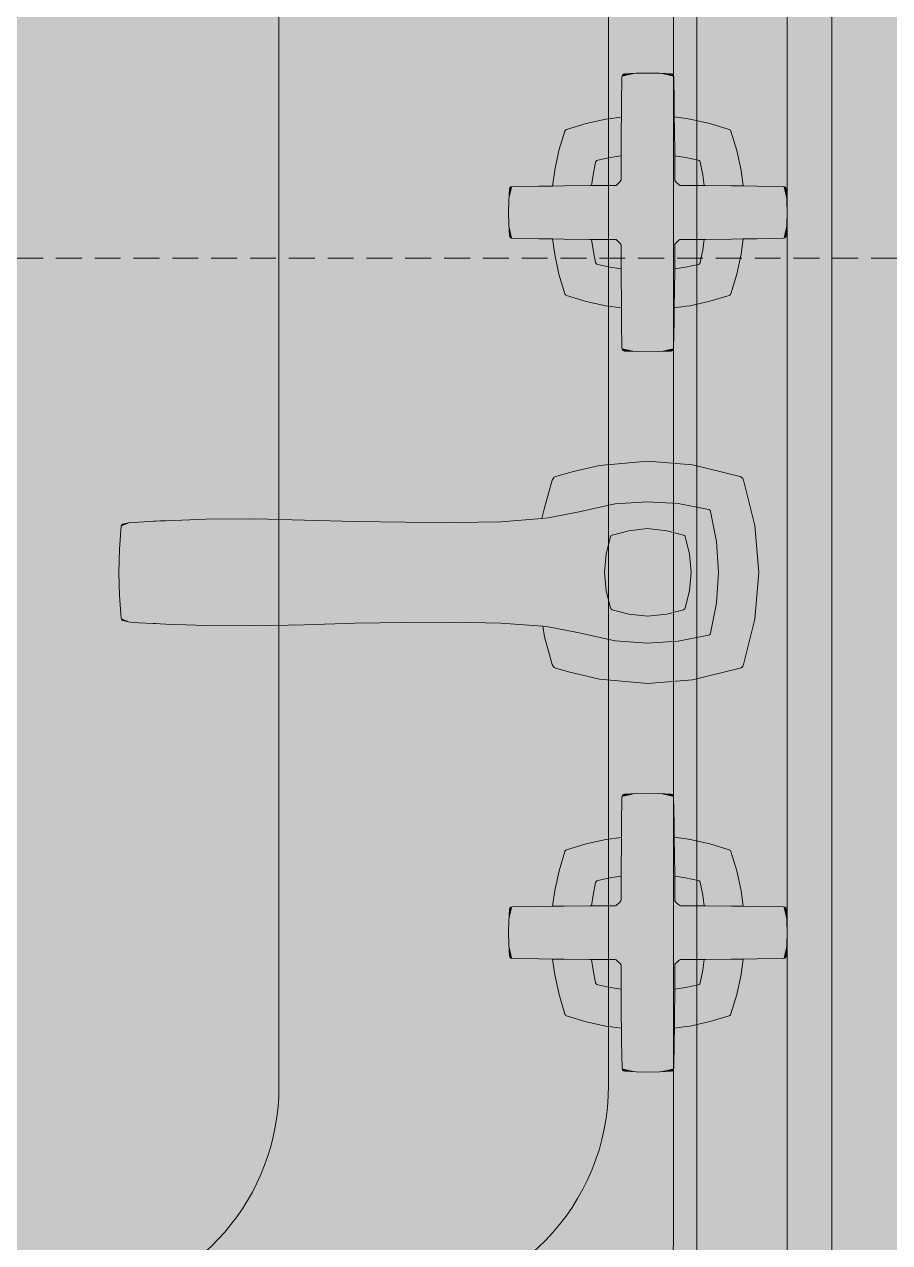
# Model space of a CAD drawing. Header units: inches. Extents: x 99 to 12024, y -5408 to 2559.
# Drawn here: x 9049.63 to 9059.26, y -5059.28 to -5045.72 of the extents above; entities that cross this region are included whole.
import ezdxf

# ---------------------------------------------------------------- set-up
doc = ezdxf.new("R2010")
doc.units = ezdxf.units.IN
doc.header["$LTSCALE"] = 96
doc.header["$MEASUREMENT"] = 0
doc.linetypes.add('Dash', pattern=[0.225, 0.15, -0.075])
doc.linetypes.add('Dot', pattern=[0.15, 0.075, -0.075])
for name, color, linetype, lineweight, true_color in [('Cabinets_  Base', 7, 'Dot', 5, 0xd4b6b5), ('Cabinets_ Countertops', 7, 'Continuous', 5, 0x804040), ('CAD_  Default', 7, 'Continuous', 18, 0x000000)]:
    doc.layers.add(name, color=color, linetype=linetype, lineweight=lineweight, true_color=true_color)
for name, color, linetype, lineweight in [('Doors', 5, 'Continuous', 5), ('Fixtures_ Interior', 231, 'Continuous', 0), ('Walls_  Normal', 6, 'Continuous', 13)]:
    doc.layers.add(name, color=color, linetype=linetype, lineweight=lineweight)

# ---------------------------------------------------------------- blocks, each defined once
blk = doc.blocks.new('K-19022-3  Park Falls Utility Sink CAD BLOCK')
at = {"layer": 'Fixtures_ Interior', "color": 17, "lineweight": 0, "true_color": 0x804040, "transparency": 33554687}
blk.add_lwpolyline([(-10.495, 2.554), (-10.493, 18.86), (-10.514, 19.551), (-10.488, 20.237), (-10.357, 20.906), (-10.206, 21.197), (-9.999, 21.454), (-9.734, 21.675), (-9.429, 21.841), (-9.113, 21.943), (-8.701, 21.986), (-8.106, 21.982), (8.106, 21.982)], dxfattribs=at)
blk.add_lwpolyline([(6.38, 21, -0.498732), (8.787, 18.594), (8.787, 3.748, -0.472781), (6.417, 1.378), (-6.319, 1.378, -0.363053), (-8.688, 3.748), (-8.688, 18.594, -0.407539), (-6.213, 21)], format="xyb", close=True, dxfattribs=at)
blk.add_lwpolyline([(-8.679, 15.211, -0.374246), (-6.228, 17.333), (6.365, 17.333, -0.437782), (8.789, 15.351)], format="xyb", dxfattribs=at)
at = {"layer": 'Fixtures_ Interior', "color": 7, "lineweight": 0, "true_color": 0xffffff, "transparency": 33554687}
for points in [[(-10.493, 18.86), (-8.106, 21.982), (-10.493, 18.86), (10.493, 18.86)], [(-8.106, 21.982), (8.106, 21.982), (-8.106, 21.982), (10.493, 18.86)], [(-10.493, 18.86), (10.493, 18.86), (-10.493, 18.86), (-10.495, 2.554)], [(-10.495, 2.554), (10.493, 18.86), (-10.495, 2.554), (8.106, 0.004)]]:
    blk.add_solid(points, dxfattribs=at)
blk = doc.blocks.new('K-16232-3  Margaux Widespread Bathroom Sink Faucet')
at = {"layer": 'Fixtures_ Interior', "color": 17, "lineweight": 0, "true_color": 0x804040, "transparency": 33554687}
for points in [[(-2.489, 6.167), (-2.474, 6.163), (-2.464, 6.153), (-2.459, 6.138), (-2.453, 6.009), (-2.45, 5.88), (-2.453, 5.752), (-2.459, 5.622), (-2.464, 5.608), (-2.474, 5.598), (-2.489, 5.593), (-2.785, 5.589), (-2.94, 5.586), (-2.962, 5.413), (-3.01, 5.193), (-3.077, 4.978), (-3.081, 4.97), (-3.087, 4.964), (-3.095, 4.959), (-3.312, 4.893), (-3.531, 4.845), (-3.703, 4.822), (-3.706, 4.668), (-3.71, 4.372), (-3.715, 4.357), (-3.725, 4.347), (-3.739, 4.342), (-3.869, 4.336), (-3.997, 4.333), (-4.126, 4.336), (-4.255, 4.342), (-4.27, 4.347), (-4.28, 4.357), (-4.284, 4.372), (-4.289, 4.668), (-4.291, 4.822), (-4.465, 4.845), (-4.684, 4.893), (-4.901, 4.959), (-4.909, 4.964), (-4.915, 4.97), (-4.919, 4.978), (-4.986, 5.193), (-5.034, 5.413), (-5.056, 5.587), (-5.21, 5.589), (-5.506, 5.594), (-5.521, 5.598), (-5.531, 5.608), (-5.536, 5.623), (-5.542, 5.752), (-5.545, 5.881), (-5.542, 6.009), (-5.536, 6.139), (-5.531, 6.153), (-5.521, 6.163), (-5.506, 6.168), (-5.21, 6.172), (-5.057, 6.175), (-5.039, 6.305), (-5.034, 6.349), (-4.985, 6.569), (-4.919, 6.784), (-4.915, 6.792), (-4.909, 6.799), (-4.9, 6.803), (-4.684, 6.869), (-4.463, 6.917), (-4.292, 6.94), (-4.289, 7.093), (-4.285, 7.389), (-4.28, 7.404), (-4.27, 7.414), (-4.256, 7.419), (-4.126, 7.425), (-3.998, 7.428), (-3.869, 7.425), (-3.74, 7.419), (-3.725, 7.414), (-3.715, 7.404), (-3.711, 7.389), (-3.706, 7.093), (-3.704, 6.94), (-3.533, 6.917), (-3.312, 6.869), (-3.095, 6.803), (-3.087, 6.799), (-3.081, 6.792), (-3.077, 6.784), (-3.011, 6.569), (-2.962, 6.349), (-2.957, 6.305), (-2.939, 6.174), (-2.785, 6.172)], [(2.939, 6.174), (2.957, 6.305), (2.962, 6.349), (3.011, 6.569), (3.077, 6.784), (3.081, 6.792), (3.087, 6.798), (3.095, 6.803), (3.312, 6.869), (3.533, 6.917), (3.704, 6.939), (3.706, 7.092), (3.711, 7.389), (3.715, 7.403), (3.725, 7.413), (3.74, 7.418), (3.869, 7.425), (3.998, 7.427), (4.126, 7.425), (4.256, 7.418), (4.27, 7.413), (4.28, 7.403), (4.285, 7.389), (4.289, 7.092), (4.292, 6.94), (4.463, 6.917), (4.684, 6.869), (4.9, 6.803), (4.909, 6.798), (4.915, 6.792), (4.919, 6.784), (4.985, 6.569), (5.034, 6.349), (5.039, 6.305), (5.057, 6.174), (5.21, 6.172), (5.506, 6.168), (5.521, 6.163), (5.531, 6.153), (5.536, 6.138), (5.542, 6.009), (5.545, 5.881), (5.542, 5.752), (5.536, 5.623), (5.531, 5.608), (5.521, 5.598), (5.506, 5.593), (5.21, 5.589), (5.056, 5.587), (5.034, 5.413), (4.986, 5.193), (4.919, 4.978), (4.915, 4.97), (4.909, 4.964), (4.901, 4.959), (4.684, 4.892), (4.465, 4.845), (4.291, 4.822), (4.289, 4.668), (4.284, 4.372), (4.28, 4.357), (4.27, 4.347), (4.255, 4.342), (4.126, 4.335), (3.997, 4.333), (3.869, 4.335), (3.739, 4.342), (3.725, 4.347), (3.715, 4.357), (3.71, 4.372), (3.706, 4.668), (3.703, 4.822), (3.531, 4.845), (3.312, 4.892), (3.095, 4.959), (3.087, 4.964), (3.081, 4.97), (3.077, 4.978), (3.01, 5.193), (2.962, 5.413), (2.94, 5.586), (2.785, 5.589), (2.489, 5.593), (2.474, 5.598), (2.464, 5.607), (2.459, 5.622), (2.453, 5.751), (2.45, 5.88), (2.453, 6.009), (2.459, 6.138), (2.464, 6.153), (2.474, 6.163), (2.489, 6.167), (2.785, 6.172)], [(-0.713, 4.732), (-1.022, 4.817), (-1.053, 4.839), (-1.062, 4.857), (-1.103, 4.999), (-1.183, 5.343), (-1.23, 5.881), (-1.19, 6.376), (-1.061, 6.906), (-1.052, 6.923), (-1.04, 6.935), (-1.022, 6.945), (-0.519, 7.07), (0.002, 7.113), (0.523, 7.07), (1.027, 6.945), (1.045, 6.935), (1.057, 6.923), (1.066, 6.906), (1.195, 6.376), (1.235, 5.881), (1.188, 5.343), (1.124, 5.067), (1.108, 4.999), (1.067, 4.857), (1.058, 4.839), (1.049, 4.83), (1.027, 4.817), (0.718, 4.732), (0.6, 4.703), (0.565, 4.248), (0.555, 3.74), (0.559, 3.184), (0.568, 2.623), (0.583, 2.066), (0.598, 1.521), (0.593, 0.969), (0.576, 0.525), (0.574, 0.459), (0.571, 0.409), (0.57, 0.387), (0.568, 0.341), (0.561, 0.224), (0.554, 0.126), (0.542, 0.057), (0.537, 0.043), (0.528, 0.033), (0.514, 0.028), (0.26, 0.007), (0.002, 0), (-0.255, 0.007), (-0.509, 0.028), (-0.523, 0.033), (-0.532, 0.043), (-0.537, 0.057), (-0.549, 0.126), (-0.558, 0.224), (-0.565, 0.383), (-0.566, 0.409), (-0.569, 0.459), (-0.572, 0.525), (-0.588, 0.969), (-0.592, 1.521), (-0.579, 2.066), (-0.563, 2.623), (-0.554, 3.184), (-0.551, 3.74), (-0.56, 4.248), (-0.596, 4.715)], [(0.417, 6.276), (0.465, 6.093), (0.488, 5.874), (0.465, 5.668), (0.417, 5.485), (0.413, 5.477), (0.406, 5.47), (0.397, 5.466), (0.208, 5.417), (0.002, 5.399), (-0.203, 5.417), (-0.393, 5.466), (-0.401, 5.47), (-0.406, 5.475), (-0.413, 5.485), (-0.461, 5.668), (-0.484, 5.876), (-0.461, 6.093), (-0.413, 6.276), (-0.407, 6.286), (-0.401, 6.291), (-0.393, 6.296), (-0.203, 6.345), (0.002, 6.363), (0.208, 6.345), (0.397, 6.296), (0.406, 6.291), (0.413, 6.286)]]:
    blk.add_lwpolyline(points, close=True, dxfattribs=at)
for points in [[(-5.057, 6.175), (-4.926, 6.176), (-4.642, 6.179), (-4.362, 6.179), (-4.351, 6.182), (-4.341, 6.189), (-4.323, 6.206), (-4.306, 6.224), (-4.299, 6.234), (-4.296, 6.245), (-4.296, 6.525), (-4.293, 6.809), (-4.292, 6.94)], [(-3.704, 6.94), (-3.702, 6.809), (-3.699, 6.525), (-3.699, 6.245), (-3.696, 6.234), (-3.689, 6.224), (-3.672, 6.206), (-3.654, 6.189), (-3.644, 6.182), (-3.633, 6.18), (-3.353, 6.18), (-2.939, 6.174)], [(3.704, 6.939), (3.702, 6.809), (3.699, 6.525), (3.699, 6.245), (3.696, 6.234), (3.689, 6.224), (3.672, 6.206), (3.654, 6.188), (3.644, 6.182), (3.633, 6.179), (3.353, 6.179), (2.939, 6.174)], [(5.057, 6.174), (4.926, 6.176), (4.642, 6.179), (4.362, 6.179), (4.351, 6.181), (4.341, 6.189), (4.323, 6.206), (4.306, 6.223), (4.299, 6.233), (4.296, 6.245), (4.296, 6.525), (4.293, 6.809), (4.292, 6.94)], [(-0.596, 4.715), (-0.601, 4.774), (-0.667, 5.1), (-0.757, 5.517), (-0.783, 5.877), (-0.76, 6.216), (-0.696, 6.555), (-0.691, 6.565), (-0.684, 6.573), (-0.674, 6.578), (-0.339, 6.643), (0.002, 6.665), (0.344, 6.642), (0.679, 6.578), (0.689, 6.573), (0.696, 6.565), (0.701, 6.555), (0.765, 6.216), (0.787, 5.877), (0.762, 5.517), (0.672, 5.1), (0.606, 4.774), (0.6, 4.703)], [(-4.625, 6.179), (-4.607, 6.3), (-4.578, 6.438), (-4.573, 6.449), (-4.565, 6.457), (-4.554, 6.462), (-4.415, 6.491), (-4.296, 6.508)], [(-3.371, 6.18), (-3.389, 6.3), (-3.418, 6.438), (-3.423, 6.449), (-3.431, 6.457), (-3.442, 6.462), (-3.581, 6.491), (-3.699, 6.508)], [(3.371, 6.179), (3.389, 6.3), (3.418, 6.438), (3.423, 6.449), (3.431, 6.457), (3.442, 6.462), (3.581, 6.49), (3.699, 6.508)], [(4.625, 6.179), (4.607, 6.3), (4.578, 6.438), (4.573, 6.449), (4.565, 6.457), (4.554, 6.462), (4.415, 6.49), (4.296, 6.508)], [(-4.291, 4.822), (-4.293, 4.952), (-4.296, 5.236), (-4.296, 5.516), (-4.298, 5.527), (-4.305, 5.537), (-4.323, 5.555), (-4.341, 5.573), (-4.351, 5.58), (-4.362, 5.582), (-4.642, 5.582), (-4.926, 5.585), (-5.056, 5.587)], [(-4.625, 5.582), (-4.607, 5.462), (-4.578, 5.324), (-4.573, 5.313), (-4.565, 5.305), (-4.554, 5.3), (-4.415, 5.271), (-4.296, 5.253)], [(-2.94, 5.586), (-3.353, 5.582), (-3.633, 5.582), (-3.644, 5.579), (-3.654, 5.572), (-3.672, 5.555), (-3.689, 5.537), (-3.696, 5.527), (-3.699, 5.516), (-3.699, 5.236), (-3.702, 4.952), (-3.703, 4.822)], [(-3.371, 5.582), (-3.389, 5.462), (-3.418, 5.324), (-3.423, 5.313), (-3.431, 5.305), (-3.442, 5.3), (-3.581, 5.271), (-3.699, 5.253)], [(2.94, 5.586), (3.353, 5.582), (3.633, 5.582), (3.644, 5.579), (3.654, 5.572), (3.672, 5.555), (3.689, 5.537), (3.696, 5.527), (3.699, 5.515), (3.699, 5.235), (3.702, 4.951), (3.703, 4.822)], [(3.371, 5.582), (3.389, 5.462), (3.418, 5.324), (3.423, 5.313), (3.431, 5.305), (3.442, 5.3), (3.581, 5.271), (3.699, 5.253)], [(4.291, 4.822), (4.293, 4.951), (4.296, 5.235), (4.296, 5.515), (4.298, 5.527), (4.305, 5.537), (4.323, 5.555), (4.341, 5.572), (4.351, 5.58), (4.362, 5.582), (4.642, 5.582), (4.926, 5.585), (5.056, 5.587)], [(4.625, 5.582), (4.607, 5.462), (4.578, 5.324), (4.573, 5.313), (4.565, 5.305), (4.554, 5.3), (4.415, 5.271), (4.296, 5.253)]]:
    blk.add_lwpolyline(points, dxfattribs=at)
at = {"layer": 'Fixtures_ Interior', "color": 7, "lineweight": 0, "true_color": 0xffffff, "transparency": 33554687}
for points in [[(-4.126, 7.425), (-3.998, 7.428), (-4.126, 7.425), (-4.289, 7.093)], [(-3.998, 7.428), (-3.706, 7.093), (-3.998, 7.428), (-4.289, 7.093)], [(-4.285, 7.389), (-4.126, 7.425), (-4.285, 7.389), (-4.289, 7.093)], [(-4.256, 7.419), (-4.126, 7.425), (-4.256, 7.419), (-4.285, 7.389)], [(-4.285, 7.389), (-4.27, 7.414), (-4.285, 7.389), (-4.256, 7.419)], [(-4.28, 7.404), (-4.27, 7.414), (-4.28, 7.404), (-4.285, 7.389)], [(-3.869, 7.425), (-3.706, 7.093), (-3.869, 7.425), (-3.998, 7.428)], [(-3.869, 7.425), (-3.711, 7.389), (-3.869, 7.425), (-3.706, 7.093)], [(-3.74, 7.419), (-3.711, 7.389), (-3.74, 7.419), (-3.869, 7.425)], [(-3.725, 7.414), (-3.711, 7.389), (-3.725, 7.414), (-3.74, 7.419)], [(-3.715, 7.404), (-3.711, 7.389), (-3.715, 7.404), (-3.725, 7.414)], [(3.869, 7.425), (3.998, 7.427), (3.869, 7.425), (3.706, 7.092)], [(3.998, 7.427), (4.289, 7.092), (3.998, 7.427), (3.706, 7.092)], [(3.711, 7.389), (3.869, 7.425), (3.711, 7.389), (3.706, 7.092)], [(3.74, 7.418), (3.869, 7.425), (3.74, 7.418), (3.711, 7.389)], [(3.711, 7.389), (3.725, 7.413), (3.711, 7.389), (3.74, 7.418)], [(3.715, 7.403), (3.725, 7.413), (3.715, 7.403), (3.711, 7.389)], [(4.126, 7.425), (4.289, 7.092), (4.126, 7.425), (3.998, 7.427)], [(4.126, 7.425), (4.285, 7.389), (4.126, 7.425), (4.289, 7.092)], [(4.256, 7.418), (4.285, 7.389), (4.256, 7.418), (4.126, 7.425)], [(4.27, 7.413), (4.285, 7.389), (4.27, 7.413), (4.256, 7.418)], [(4.28, 7.403), (4.285, 7.389), (4.28, 7.403), (4.27, 7.413)], [(-4.289, 7.093), (-3.706, 7.093), (-4.289, 7.093), (-4.292, 6.94)], [(-3.706, 7.093), (-3.704, 6.94), (-3.706, 7.093), (-4.292, 6.94)], [(-1.19, 6.376), (0.002, 7.113), (-1.19, 6.376), (-1.23, 5.881)], [(0.002, 7.113), (1.235, 5.881), (0.002, 7.113), (-1.23, 5.881)], [(-0.519, 7.07), (0.002, 7.113), (-0.519, 7.07), (-1.19, 6.376)], [(-1.19, 6.376), (-1.061, 6.906), (-1.19, 6.376), (-0.519, 7.07)], [(-1.061, 6.906), (-1.022, 6.945), (-1.061, 6.906), (-0.519, 7.07)], [(0.523, 7.07), (1.195, 6.376), (0.523, 7.07), (0.002, 7.113)], [(1.195, 6.376), (1.235, 5.881), (1.195, 6.376), (0.002, 7.113)], [(0.523, 7.07), (1.027, 6.945), (0.523, 7.07), (1.066, 6.906)], [(1.066, 6.906), (1.195, 6.376), (1.066, 6.906), (0.523, 7.07)], [(3.704, 6.939), (3.706, 7.092), (3.704, 6.939), (4.292, 6.94)], [(3.706, 7.092), (4.289, 7.092), (3.706, 7.092), (4.292, 6.94)], [(-5.039, 6.305), (-4.292, 6.94), (-5.039, 6.305), (-5.057, 6.175)], [(-5.057, 6.175), (-4.292, 6.94), (-5.057, 6.175), (-2.939, 6.174)], [(-4.463, 6.917), (-4.292, 6.94), (-4.463, 6.917), (-5.039, 6.305)], [(-5.034, 6.349), (-4.463, 6.917), (-5.034, 6.349), (-5.039, 6.305)], [(-4.684, 6.869), (-4.463, 6.917), (-4.684, 6.869), (-5.034, 6.349)], [(-4.292, 6.94), (-3.704, 6.94), (-4.292, 6.94), (-2.939, 6.174)], [(-3.533, 6.917), (-2.957, 6.305), (-3.533, 6.917), (-3.704, 6.94)], [(-3.704, 6.94), (-2.957, 6.305), (-3.704, 6.94), (-2.939, 6.174)], [(-3.312, 6.869), (-2.962, 6.349), (-3.312, 6.869), (-3.533, 6.917)], [(-2.962, 6.349), (-2.957, 6.305), (-2.962, 6.349), (-3.533, 6.917)], [(-1.04, 6.935), (-1.022, 6.945), (-1.04, 6.935), (-1.061, 6.906)], [(-1.061, 6.906), (-1.052, 6.923), (-1.061, 6.906), (-1.04, 6.935)], [(1.027, 6.945), (1.045, 6.935), (1.027, 6.945), (1.066, 6.906)], [(1.045, 6.935), (1.057, 6.923), (1.045, 6.935), (1.066, 6.906)], [(2.939, 6.174), (3.704, 6.939), (2.939, 6.174), (4.292, 6.94)], [(4.292, 6.94), (5.057, 6.174), (4.292, 6.94), (2.939, 6.174)], [(2.939, 6.174), (2.957, 6.305), (2.939, 6.174), (3.704, 6.939)], [(2.957, 6.305), (3.533, 6.917), (2.957, 6.305), (3.704, 6.939)], [(2.957, 6.305), (2.962, 6.349), (2.957, 6.305), (3.533, 6.917)], [(2.962, 6.349), (3.312, 6.869), (2.962, 6.349), (3.533, 6.917)], [(4.463, 6.917), (5.039, 6.305), (4.463, 6.917), (4.292, 6.94)], [(4.292, 6.94), (5.039, 6.305), (4.292, 6.94), (5.057, 6.174)], [(4.684, 6.869), (5.034, 6.349), (4.684, 6.869), (4.463, 6.917)], [(5.034, 6.349), (5.039, 6.305), (5.034, 6.349), (4.463, 6.917)], [(-4.985, 6.569), (-4.684, 6.869), (-4.985, 6.569), (-5.034, 6.349)], [(-4.919, 6.784), (-4.684, 6.869), (-4.919, 6.784), (-4.985, 6.569)], [(-4.9, 6.803), (-4.684, 6.869), (-4.9, 6.803), (-4.919, 6.784)], [(-4.919, 6.784), (-4.915, 6.792), (-4.919, 6.784), (-4.9, 6.803)], [(-4.915, 6.792), (-4.909, 6.799), (-4.915, 6.792), (-4.9, 6.803)], [(-3.011, 6.569), (-2.962, 6.349), (-3.011, 6.569), (-3.312, 6.869)], [(-3.095, 6.803), (-3.077, 6.784), (-3.095, 6.803), (-3.312, 6.869)], [(-3.312, 6.869), (-3.077, 6.784), (-3.312, 6.869), (-3.011, 6.569)], [(-3.095, 6.803), (-3.087, 6.799), (-3.095, 6.803), (-3.081, 6.792)], [(-3.081, 6.792), (-3.077, 6.784), (-3.081, 6.792), (-3.095, 6.803)], [(3.011, 6.569), (3.312, 6.869), (3.011, 6.569), (2.962, 6.349)], [(3.011, 6.569), (3.077, 6.784), (3.011, 6.569), (3.312, 6.869)], [(3.077, 6.784), (3.095, 6.803), (3.077, 6.784), (3.312, 6.869)], [(3.081, 6.792), (3.095, 6.803), (3.081, 6.792), (3.077, 6.784)], [(3.087, 6.798), (3.095, 6.803), (3.087, 6.798), (3.081, 6.792)], [(4.985, 6.569), (5.034, 6.349), (4.985, 6.569), (4.684, 6.869)], [(4.9, 6.803), (4.919, 6.784), (4.9, 6.803), (4.684, 6.869)], [(4.684, 6.869), (4.919, 6.784), (4.684, 6.869), (4.985, 6.569)], [(4.9, 6.803), (4.909, 6.798), (4.9, 6.803), (4.915, 6.792)], [(4.915, 6.792), (4.919, 6.784), (4.915, 6.792), (4.9, 6.803)], [(-5.545, 5.881), (-5.542, 6.009), (-5.545, 5.881), (-5.21, 6.172)], [(-5.21, 5.589), (-5.545, 5.881), (-5.21, 5.589), (-5.21, 6.172)], [(-5.506, 6.168), (-5.21, 6.172), (-5.506, 6.168), (-5.542, 6.009)], [(-5.536, 6.139), (-5.506, 6.168), (-5.536, 6.139), (-5.542, 6.009)], [(-5.531, 6.153), (-5.506, 6.168), (-5.531, 6.153), (-5.536, 6.139)], [(-5.521, 6.163), (-5.506, 6.168), (-5.521, 6.163), (-5.531, 6.153)], [(-5.21, 5.589), (-5.21, 6.172), (-5.21, 5.589), (-5.057, 6.175)], [(-5.056, 5.587), (-5.21, 5.589), (-5.056, 5.587), (-5.057, 6.175)], [(-5.057, 6.175), (-2.939, 6.174), (-5.057, 6.175), (-5.056, 5.587)], [(-5.056, 5.587), (-2.939, 6.174), (-5.056, 5.587), (-4.291, 4.822)], [(-4.291, 4.822), (-2.939, 6.174), (-4.291, 4.822), (-2.94, 5.586)], [(-2.785, 5.589), (-2.94, 5.586), (-2.785, 5.589), (-2.939, 6.174)], [(-2.785, 6.172), (-2.785, 5.589), (-2.785, 6.172), (-2.939, 6.174)], [(-2.785, 6.172), (-2.489, 6.167), (-2.785, 6.172), (-2.453, 6.009)], [(-2.785, 6.172), (-2.453, 6.009), (-2.785, 6.172), (-2.45, 5.88)], [(-2.785, 6.172), (-2.45, 5.88), (-2.785, 6.172), (-2.785, 5.589)], [(-2.489, 6.167), (-2.474, 6.163), (-2.489, 6.167), (-2.464, 6.153)], [(-2.464, 6.153), (-2.459, 6.138), (-2.464, 6.153), (-2.489, 6.167)], [(-2.489, 6.167), (-2.459, 6.138), (-2.489, 6.167), (-2.453, 6.009)], [(2.785, 6.172), (2.785, 5.589), (2.785, 6.172), (2.45, 5.88)], [(2.45, 5.88), (2.453, 6.009), (2.45, 5.88), (2.785, 6.172)], [(2.785, 6.172), (2.453, 6.009), (2.785, 6.172), (2.489, 6.167)], [(2.453, 6.009), (2.459, 6.138), (2.453, 6.009), (2.489, 6.167)], [(2.464, 6.153), (2.489, 6.167), (2.464, 6.153), (2.459, 6.138)], [(2.474, 6.163), (2.489, 6.167), (2.474, 6.163), (2.464, 6.153)], [(2.94, 5.586), (2.785, 5.589), (2.94, 5.586), (2.939, 6.174)], [(2.939, 6.174), (2.785, 5.589), (2.939, 6.174), (2.785, 6.172)], [(5.057, 6.174), (5.056, 5.587), (5.057, 6.174), (2.939, 6.174)], [(2.939, 6.174), (5.056, 5.587), (2.939, 6.174), (4.291, 4.822)], [(2.94, 5.586), (2.939, 6.174), (2.94, 5.586), (4.291, 4.822)], [(5.21, 5.589), (5.056, 5.587), (5.21, 5.589), (5.057, 6.174)], [(5.21, 6.172), (5.21, 5.589), (5.21, 6.172), (5.057, 6.174)], [(5.506, 6.168), (5.542, 6.009), (5.506, 6.168), (5.21, 6.172)], [(5.21, 6.172), (5.542, 6.009), (5.21, 6.172), (5.545, 5.881)], [(5.21, 6.172), (5.545, 5.881), (5.21, 6.172), (5.21, 5.589)], [(5.521, 6.163), (5.531, 6.153), (5.521, 6.163), (5.506, 6.168)], [(5.506, 6.168), (5.531, 6.153), (5.506, 6.168), (5.536, 6.138)], [(5.536, 6.138), (5.542, 6.009), (5.536, 6.138), (5.506, 6.168)], [(-5.21, 5.589), (-5.542, 5.752), (-5.21, 5.589), (-5.545, 5.881)], [(-2.45, 5.88), (-2.453, 5.752), (-2.45, 5.88), (-2.785, 5.589)], [(-0.596, 4.715), (-1.183, 5.343), (-0.596, 4.715), (-1.23, 5.881)], [(-1.23, 5.881), (1.235, 5.881), (-1.23, 5.881), (-0.596, 4.715)], [(1.235, 5.881), (0.6, 4.703), (1.235, 5.881), (-0.596, 4.715)], [(1.188, 5.343), (0.6, 4.703), (1.188, 5.343), (1.235, 5.881)], [(2.785, 5.589), (2.453, 5.751), (2.785, 5.589), (2.45, 5.88)], [(5.545, 5.881), (5.542, 5.752), (5.545, 5.881), (5.21, 5.589)], [(-5.536, 5.623), (-5.542, 5.752), (-5.536, 5.623), (-5.506, 5.594)], [(-5.506, 5.594), (-5.542, 5.752), (-5.506, 5.594), (-5.21, 5.589)], [(-2.453, 5.752), (-2.489, 5.593), (-2.453, 5.752), (-2.785, 5.589)], [(-2.459, 5.622), (-2.489, 5.593), (-2.459, 5.622), (-2.453, 5.752)], [(2.459, 5.622), (2.453, 5.751), (2.459, 5.622), (2.489, 5.593)], [(2.489, 5.593), (2.453, 5.751), (2.489, 5.593), (2.785, 5.589)], [(5.506, 5.593), (5.21, 5.589), (5.506, 5.593), (5.542, 5.752)], [(5.536, 5.623), (5.506, 5.593), (5.536, 5.623), (5.542, 5.752)], [(-5.506, 5.594), (-5.531, 5.608), (-5.506, 5.594), (-5.536, 5.623)], [(-5.521, 5.598), (-5.531, 5.608), (-5.521, 5.598), (-5.506, 5.594)], [(-5.034, 5.413), (-5.056, 5.587), (-5.034, 5.413), (-4.465, 4.845)], [(-4.465, 4.845), (-5.056, 5.587), (-4.465, 4.845), (-4.291, 4.822)], [(-2.94, 5.586), (-3.703, 4.822), (-2.94, 5.586), (-4.291, 4.822)], [(-2.962, 5.413), (-3.703, 4.822), (-2.962, 5.413), (-2.94, 5.586)], [(-2.464, 5.608), (-2.489, 5.593), (-2.464, 5.608), (-2.459, 5.622)], [(-2.474, 5.598), (-2.489, 5.593), (-2.474, 5.598), (-2.464, 5.608)], [(2.464, 5.607), (2.459, 5.622), (2.464, 5.607), (2.489, 5.593)], [(2.489, 5.593), (2.474, 5.598), (2.489, 5.593), (2.464, 5.607)], [(2.962, 5.413), (2.94, 5.586), (2.962, 5.413), (3.703, 4.822)], [(3.703, 4.822), (2.94, 5.586), (3.703, 4.822), (4.291, 4.822)], [(4.465, 4.845), (4.291, 4.822), (4.465, 4.845), (5.056, 5.587)], [(5.056, 5.587), (5.034, 5.413), (5.056, 5.587), (4.465, 4.845)], [(5.531, 5.608), (5.506, 5.593), (5.531, 5.608), (5.536, 5.623)], [(5.521, 5.598), (5.506, 5.593), (5.521, 5.598), (5.531, 5.608)], [(-4.684, 4.893), (-4.986, 5.193), (-4.684, 4.893), (-5.034, 5.413)], [(-4.465, 4.845), (-4.684, 4.893), (-4.465, 4.845), (-5.034, 5.413)], [(-3.531, 4.845), (-3.703, 4.822), (-3.531, 4.845), (-2.962, 5.413)], [(-2.962, 5.413), (-3.312, 4.893), (-2.962, 5.413), (-3.531, 4.845)], [(-2.962, 5.413), (-3.01, 5.193), (-2.962, 5.413), (-3.312, 4.893)], [(3.703, 4.822), (3.531, 4.845), (3.703, 4.822), (2.962, 5.413)], [(3.01, 5.193), (2.962, 5.413), (3.01, 5.193), (3.312, 4.892)], [(3.312, 4.892), (2.962, 5.413), (3.312, 4.892), (3.531, 4.845)], [(5.034, 5.413), (4.684, 4.892), (5.034, 5.413), (4.465, 4.845)], [(5.034, 5.413), (4.986, 5.193), (5.034, 5.413), (4.684, 4.892)], [(-1.103, 4.999), (-1.183, 5.343), (-1.103, 4.999), (-0.713, 4.732)], [(-0.713, 4.732), (-1.183, 5.343), (-0.713, 4.732), (-0.596, 4.715)], [(0.718, 4.732), (0.6, 4.703), (0.718, 4.732), (1.188, 5.343)], [(1.124, 5.067), (0.718, 4.732), (1.124, 5.067), (1.188, 5.343)], [(-4.919, 4.978), (-4.986, 5.193), (-4.919, 4.978), (-4.684, 4.893)], [(-3.01, 5.193), (-3.077, 4.978), (-3.01, 5.193), (-3.312, 4.893)], [(3.312, 4.892), (3.077, 4.978), (3.312, 4.892), (3.01, 5.193)], [(4.986, 5.193), (4.919, 4.978), (4.986, 5.193), (4.684, 4.892)], [(1.108, 4.999), (0.718, 4.732), (1.108, 4.999), (1.124, 5.067)], [(-4.901, 4.959), (-4.915, 4.97), (-4.901, 4.959), (-4.919, 4.978)], [(-4.684, 4.893), (-4.901, 4.959), (-4.684, 4.893), (-4.919, 4.978)], [(-4.909, 4.964), (-4.915, 4.97), (-4.909, 4.964), (-4.901, 4.959)], [(-3.077, 4.978), (-3.095, 4.959), (-3.077, 4.978), (-3.312, 4.893)], [(-3.081, 4.97), (-3.095, 4.959), (-3.081, 4.97), (-3.077, 4.978)], [(-3.087, 4.964), (-3.095, 4.959), (-3.087, 4.964), (-3.081, 4.97)], [(-1.022, 4.817), (-1.062, 4.857), (-1.022, 4.817), (-1.103, 4.999)], [(-0.713, 4.732), (-1.022, 4.817), (-0.713, 4.732), (-1.103, 4.999)], [(1.027, 4.817), (0.718, 4.732), (1.027, 4.817), (1.108, 4.999)], [(1.067, 4.857), (1.027, 4.817), (1.067, 4.857), (1.108, 4.999)], [(3.081, 4.97), (3.077, 4.978), (3.081, 4.97), (3.095, 4.959)], [(3.095, 4.959), (3.077, 4.978), (3.095, 4.959), (3.312, 4.892)], [(3.095, 4.959), (3.087, 4.964), (3.095, 4.959), (3.081, 4.97)], [(4.919, 4.978), (4.901, 4.959), (4.919, 4.978), (4.684, 4.892)], [(4.915, 4.97), (4.901, 4.959), (4.915, 4.97), (4.919, 4.978)], [(4.909, 4.964), (4.901, 4.959), (4.909, 4.964), (4.915, 4.97)], [(-4.291, 4.822), (-3.703, 4.822), (-4.291, 4.822), (-3.706, 4.668)], [(-4.289, 4.668), (-4.291, 4.822), (-4.289, 4.668), (-3.706, 4.668)], [(-1.053, 4.839), (-1.062, 4.857), (-1.053, 4.839), (-1.022, 4.817)], [(1.049, 4.83), (1.027, 4.817), (1.049, 4.83), (1.067, 4.857)], [(1.067, 4.857), (1.058, 4.839), (1.067, 4.857), (1.049, 4.83)], [(3.703, 4.822), (4.291, 4.822), (3.703, 4.822), (3.706, 4.668)], [(3.706, 4.668), (4.291, 4.822), (3.706, 4.668), (4.289, 4.668)], [(-4.284, 4.372), (-4.289, 4.668), (-4.284, 4.372), (-4.126, 4.336)], [(-3.706, 4.668), (-3.997, 4.333), (-3.706, 4.668), (-4.289, 4.668)], [(-4.289, 4.668), (-3.997, 4.333), (-4.289, 4.668), (-4.126, 4.336)], [(-3.869, 4.336), (-3.997, 4.333), (-3.869, 4.336), (-3.706, 4.668)], [(-3.706, 4.668), (-3.71, 4.372), (-3.706, 4.668), (-3.869, 4.336)], [(-0.596, 4.715), (0.6, 4.703), (-0.596, 4.715), (-0.56, 4.248)], [(0.6, 4.703), (0.565, 4.248), (0.6, 4.703), (-0.56, 4.248)], [(3.869, 4.335), (3.71, 4.372), (3.869, 4.335), (3.706, 4.668)], [(3.997, 4.333), (3.869, 4.335), (3.997, 4.333), (3.706, 4.668)], [(3.997, 4.333), (3.706, 4.668), (3.997, 4.333), (4.289, 4.668)], [(3.997, 4.333), (4.289, 4.668), (3.997, 4.333), (4.126, 4.335)], [(4.289, 4.668), (4.284, 4.372), (4.289, 4.668), (4.126, 4.335)], [(-4.27, 4.347), (-4.28, 4.357), (-4.27, 4.347), (-4.284, 4.372)], [(-4.255, 4.342), (-4.27, 4.347), (-4.255, 4.342), (-4.284, 4.372)], [(-4.126, 4.336), (-4.255, 4.342), (-4.126, 4.336), (-4.284, 4.372)], [(-3.71, 4.372), (-3.739, 4.342), (-3.71, 4.372), (-3.869, 4.336)], [(-3.725, 4.347), (-3.739, 4.342), (-3.725, 4.347), (-3.71, 4.372)], [(-3.71, 4.372), (-3.715, 4.357), (-3.71, 4.372), (-3.725, 4.347)], [(3.715, 4.357), (3.71, 4.372), (3.715, 4.357), (3.725, 4.347)], [(3.725, 4.347), (3.71, 4.372), (3.725, 4.347), (3.739, 4.342)], [(3.739, 4.342), (3.71, 4.372), (3.739, 4.342), (3.869, 4.335)], [(4.284, 4.372), (4.255, 4.342), (4.284, 4.372), (4.126, 4.335)], [(4.27, 4.347), (4.255, 4.342), (4.27, 4.347), (4.284, 4.372)], [(4.284, 4.372), (4.28, 4.357), (4.284, 4.372), (4.27, 4.347)], [(0.565, 4.248), (-0.551, 3.74), (0.565, 4.248), (-0.56, 4.248)], [(0.555, 3.74), (-0.551, 3.74), (0.555, 3.74), (0.565, 4.248)], [(-0.554, 3.184), (-0.551, 3.74), (-0.554, 3.184), (0.559, 3.184)], [(0.559, 3.184), (-0.551, 3.74), (0.559, 3.184), (0.555, 3.74)], [(0.568, 2.623), (-0.563, 2.623), (0.568, 2.623), (0.559, 3.184)], [(0.559, 3.184), (-0.563, 2.623), (0.559, 3.184), (-0.554, 3.184)], [(-0.579, 2.066), (-0.563, 2.623), (-0.579, 2.066), (0.583, 2.066)], [(0.583, 2.066), (-0.563, 2.623), (0.583, 2.066), (0.568, 2.623)], [(0.598, 1.521), (-0.592, 1.521), (0.598, 1.521), (0.583, 2.066)], [(0.583, 2.066), (-0.592, 1.521), (0.583, 2.066), (-0.579, 2.066)], [(-0.588, 0.969), (-0.592, 1.521), (-0.588, 0.969), (0.593, 0.969)], [(0.593, 0.969), (-0.592, 1.521), (0.593, 0.969), (0.598, 1.521)], [(0.593, 0.969), (-0.572, 0.525), (0.593, 0.969), (-0.588, 0.969)], [(0.576, 0.525), (-0.572, 0.525), (0.576, 0.525), (0.593, 0.969)], [(0.002, 0), (-0.569, 0.459), (0.002, 0), (-0.572, 0.525)], [(0.576, 0.525), (0.002, 0), (0.576, 0.525), (-0.572, 0.525)], [(-0.566, 0.409), (-0.569, 0.459), (-0.566, 0.409), (0.002, 0)], [(-0.255, 0.007), (-0.565, 0.383), (-0.255, 0.007), (-0.566, 0.409)], [(0.002, 0), (-0.255, 0.007), (0.002, 0), (-0.566, 0.409)], [(0.576, 0.525), (0.574, 0.459), (0.576, 0.525), (0.002, 0)], [(0.574, 0.459), (0.571, 0.409), (0.574, 0.459), (0.002, 0)], [(0.571, 0.409), (0.26, 0.007), (0.571, 0.409), (0.002, 0)], [(0.571, 0.409), (0.57, 0.387), (0.571, 0.409), (0.26, 0.007)], [(-0.558, 0.224), (-0.565, 0.383), (-0.558, 0.224), (-0.255, 0.007)], [(0.57, 0.387), (0.568, 0.341), (0.57, 0.387), (0.26, 0.007)], [(0.568, 0.341), (0.561, 0.224), (0.568, 0.341), (0.26, 0.007)], [(-0.549, 0.126), (-0.558, 0.224), (-0.549, 0.126), (-0.255, 0.007)], [(0.561, 0.224), (0.554, 0.126), (0.561, 0.224), (0.26, 0.007)], [(-0.509, 0.028), (-0.537, 0.057), (-0.509, 0.028), (-0.549, 0.126)], [(-0.255, 0.007), (-0.509, 0.028), (-0.255, 0.007), (-0.549, 0.126)], [(-0.532, 0.043), (-0.537, 0.057), (-0.532, 0.043), (-0.523, 0.033)], [(-0.523, 0.033), (-0.537, 0.057), (-0.523, 0.033), (-0.509, 0.028)], [(0.554, 0.126), (0.514, 0.028), (0.554, 0.126), (0.26, 0.007)], [(0.542, 0.057), (0.514, 0.028), (0.542, 0.057), (0.554, 0.126)], [(0.537, 0.043), (0.514, 0.028), (0.537, 0.043), (0.542, 0.057)], [(0.528, 0.033), (0.514, 0.028), (0.528, 0.033), (0.537, 0.043)]]:
    blk.add_solid(points, dxfattribs=at)

msp = doc.modelspace()

# ---------------------------------------------------------------- linework, layer by layer
at = {"layer": 'Cabinets_  Base', "transparency": 33554687}
msp.add_line((9058.116, -5033.318), (9058.116, -5069.318), dxfattribs=at)
msp.add_lwpolyline([(9058.116, -5033.318), (9058.116, -5069.318), (9034.116, -5069.318), (9034.116, -5033.318)], close=True, dxfattribs=at)
at = {"layer": 'Cabinets_  Base', "color": 252, "true_color": 0x949494, "transparency": 33554623}
for points in [[(9058.116, -5069.318), (9034.116, -5069.318), (9058.116, -5069.318), (9058.116, -5033.318)], [(9058.116, -5033.318), (9034.116, -5069.318), (9058.116, -5033.318), (9034.116, -5033.318)]]:
    msp.add_solid(points, dxfattribs=at)
at = {"layer": 'Cabinets_ Countertops', "transparency": 33554687}
for points in [[(9033.116, -5032.672, -0.414214), (9033.47, -5032.318), (9057.763, -5032.318, -0.414214), (9058.116, -5032.672), (9058.116, -5069.964, -0.414214), (9057.763, -5070.318), (9033.47, -5070.318, -0.414214), (9033.116, -5069.964)], [(9056.851, -5042.439, 0.315636), (9054.966, -5041.064), (9036.699, -5041.058, 0.307064), (9035.423, -5042.332), (9035.423, -5059.813, 0.367371), (9036.743, -5061.591), (9054.891, -5061.587, 0.372004), (9056.851, -5059.263)]]:
    msp.add_lwpolyline(points, format="xyb", close=True, dxfattribs=at)
at = {"layer": 'CAD_  Default', "transparency": 33554687}
for points in [[(9033.116, -5032.672, -0.414214), (9033.47, -5032.318), (9057.763, -5032.318, -0.414214), (9058.116, -5032.672), (9058.116, -5069.964, -0.414214), (9057.763, -5070.318), (9033.47, -5070.318, -0.414214), (9033.116, -5069.964)], [(9056.851, -5042.439, 0.315636), (9054.966, -5041.064), (9036.699, -5041.058, 0.307064), (9035.423, -5042.332), (9035.423, -5059.813, 0.367371), (9036.743, -5061.591), (9054.891, -5061.587, 0.372004), (9056.851, -5059.263)]]:
    msp.add_lwpolyline(points, format="xyb", close=True, dxfattribs=at)
at = {"layer": 'CAD_  Default', "color": 252, "true_color": 0x949494, "transparency": 33554623}
for points in [[(9058.116, -5069.964), (9056.851, -5059.263), (9058.116, -5069.964), (9058.116, -5032.672)], [(9058.116, -5032.672), (9056.851, -5059.263), (9058.116, -5032.672), (9056.851, -5042.439)], [(9056.851, -5059.263), (9058.116, -5069.964), (9056.851, -5059.263), (9056.852, -5059.29)]]:
    msp.add_solid(points, dxfattribs=at)
at = {"layer": 'Doors', "linetype": 'Dash', "ltscale": 0.02, "transparency": 33554687}
msp.add_line((7915.116, -5048.318), (9355.116, -5048.318), dxfattribs=at)
at = {"layer": 'Walls_  Normal', "transparency": 33554687}
for p, q in [((9058.616, -5128.818), (9058.616, -5031.818)), ((9058.116, -5128.318), (9058.116, -5032.318))]:
    msp.add_line(p, q, dxfattribs=at)
at = {"layer": 'Walls_  Normal', "color": 236, "true_color": 0x7a003d, "transparency": 33554687}
msp.add_solid([(9058.116, -5128.818), (9058.116, -5031.818), (9058.616, -5128.818), (9058.616, -5031.818)], dxfattribs=at)
at = {"layer": 'Walls_  Normal', "color": 252, "true_color": 0x949494, "transparency": 33554687}
msp.add_solid([(9058.616, -5400.818), (9058.616, -5031.818), (9062.116, -5400.818), (9062.116, -5031.818)], dxfattribs=at)

# ---------------------------------------------------------------- block references
at = {"layer": 'Fixtures_ Interior', "transparency": 33554687, "rotation": 269.9999999999999}
for name, p, xscale, yscale in [('K-19022-3  Park Falls Utility Sink CAD BLOCK', (9035.122, -5051.318), -0.9986589550971985, 1.000354766845703), ('K-16232-3  Margaux Widespread Bathroom Sink Faucet', (9050.679, -5051.818), -1.002718925476074, 1.001326203346252)]:
    msp.add_blockref(name, p, dxfattribs=dict(at, xscale=xscale, yscale=yscale))

doc.saveas('drawing.dxf')
